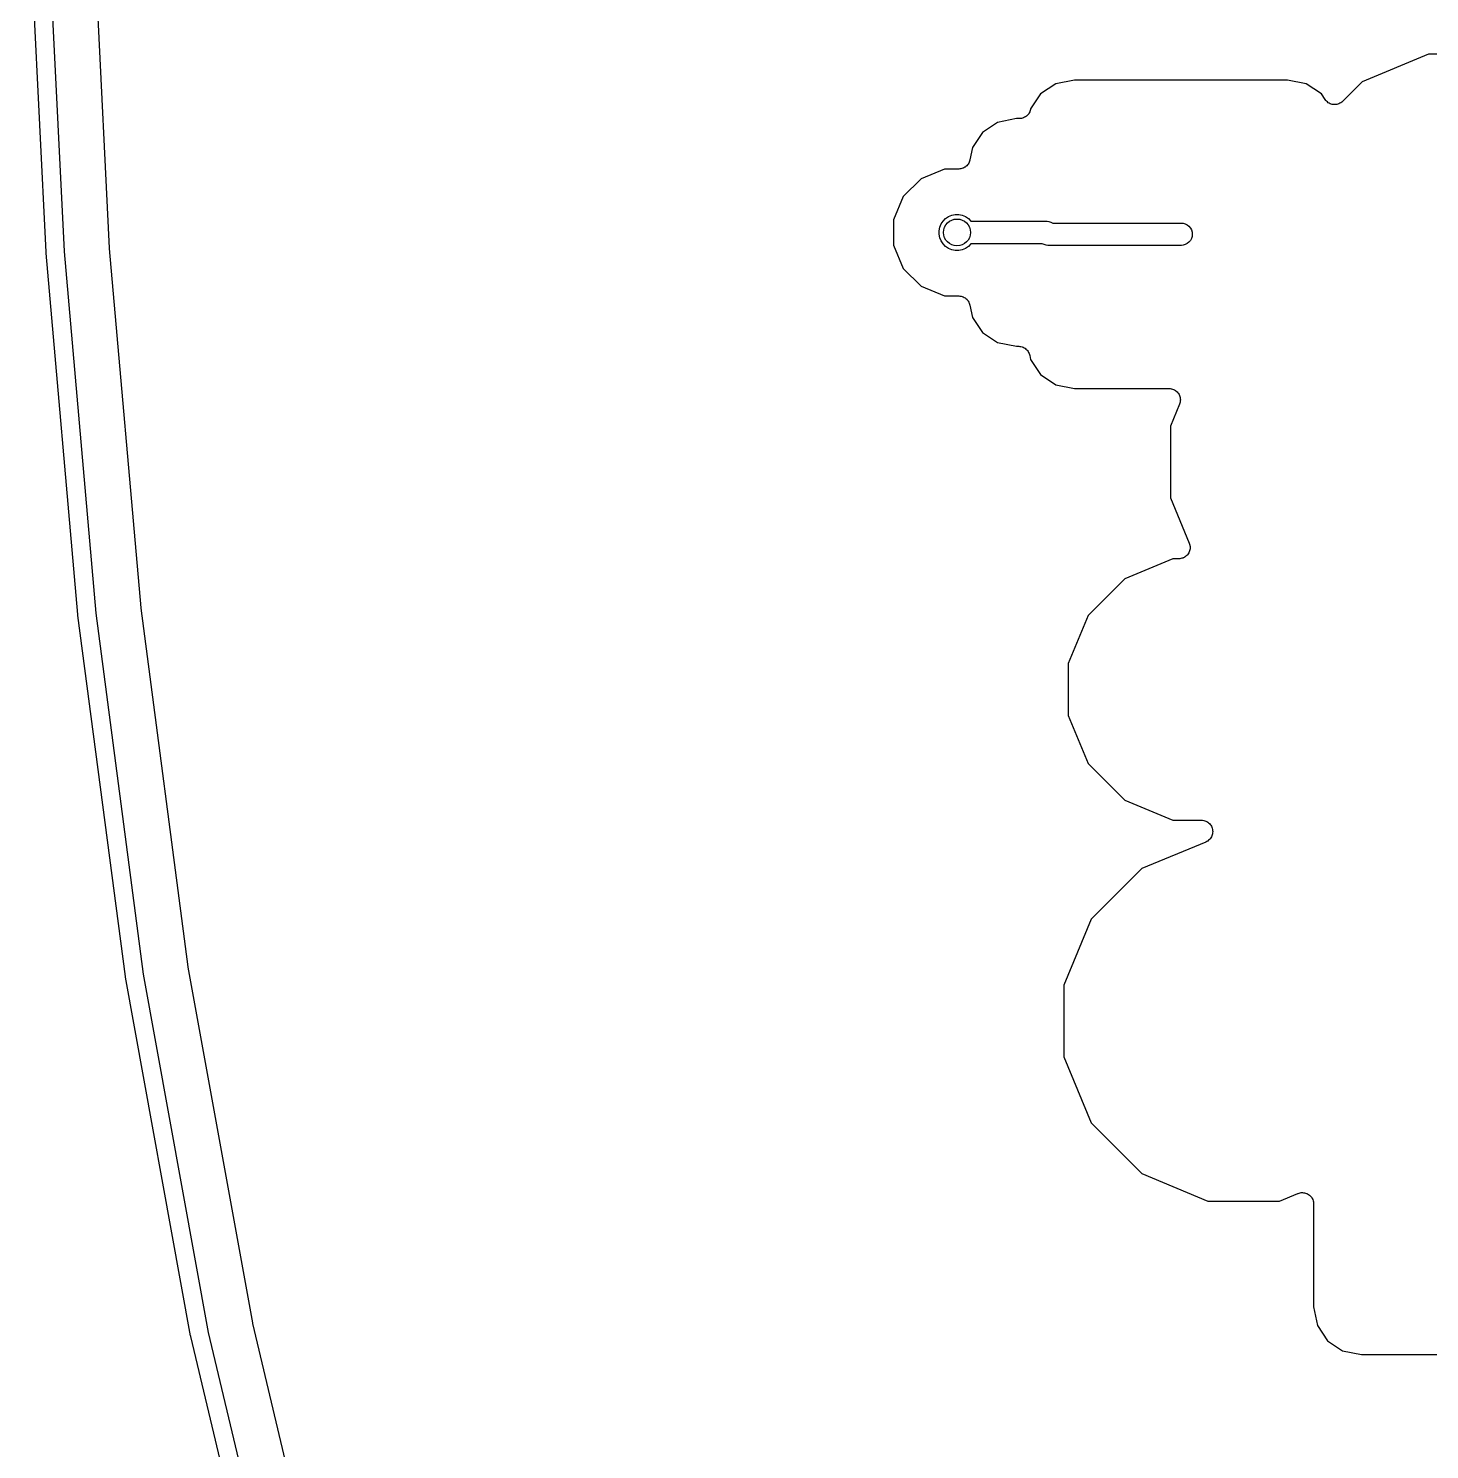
# Model space of a CAD drawing. Extents: x 0.4 to 11.3, y -7.9 to -0.4.
# Drawn here: x 3.261 to 3.877, y -4.173 to -3.548 of the extents above; entities that cross this region are included whole.
import ezdxf

# ---------------------------------------------------------------- set-up
doc = ezdxf.new("R2010")
doc.units = 0
doc.header["$MEASUREMENT"] = 0
doc.layers.add('BLACK', color=7, linetype='CONTINUOUS')

msp = doc.modelspace()

# ---------------------------------------------------------------- linework, layer by layer
at = {"layer": 'BLACK', "linetype": 'CONTINUOUS'}
for p, q in [((3.26912, -3.64644), (3.26135, -3.48837)), ((3.26919, -3.48759), (3.27699, -3.64609)), ((3.29694, -3.64463), (3.2892, -3.48722)), ((3.8764, -3.55953), (3.84734, -3.57156)), ((3.90785, -3.55953), (3.8764, -3.55953)), ((3.72096, -3.57085), (3.71267, -3.5725)), ((3.81447, -3.57085), (3.72096, -3.57085)), ((3.82276, -3.5725), (3.81447, -3.57085)), ((3.70605, -3.57692), (3.70163, -3.58353)), ((3.71267, -3.5725), (3.70605, -3.57692)), ((3.82938, -3.57692), (3.82276, -3.5725)), ((3.83105, -3.57941), (3.82938, -3.57692)), ((3.84734, -3.57156), (3.83874, -3.58017)), ((3.70159, -3.58375), (3.70158, -3.58378)), ((3.70158, -3.58378), (3.70158, -3.58378)), ((3.70158, -3.58378), (3.70158, -3.58378)), ((3.70158, -3.58378), (3.70158, -3.58382)), ((3.70163, -3.58353), (3.70159, -3.58375)), ((3.83134, -3.57978), (3.83105, -3.57941)), ((3.83164, -3.58014), (3.83134, -3.57978)), ((3.83165, -3.58015), (3.83164, -3.58014)), ((3.83166, -3.58017), (3.83165, -3.58015)), ((3.83203, -3.58047), (3.83166, -3.58017)), ((3.83239, -3.58077), (3.83203, -3.58047)), ((3.83241, -3.58078), (3.83239, -3.58077)), ((3.83242, -3.58079), (3.83241, -3.58078)), ((3.83283, -3.58101), (3.83242, -3.58079)), ((3.83325, -3.58124), (3.83283, -3.58101)), ((3.83326, -3.58124), (3.83325, -3.58124)), ((3.83328, -3.58125), (3.83326, -3.58124)), ((3.83373, -3.58139), (3.83328, -3.58125)), ((3.83418, -3.58153), (3.83373, -3.58139)), ((3.8342, -3.58153), (3.83418, -3.58153)), ((3.83421, -3.58153), (3.8342, -3.58153)), ((3.83468, -3.58158), (3.83421, -3.58153)), ((3.83515, -3.58163), (3.83468, -3.58158)), ((3.83517, -3.58163), (3.83515, -3.58163)), ((3.83518, -3.58163), (3.83517, -3.58163)), ((3.83565, -3.58159), (3.83518, -3.58163)), ((3.83612, -3.58155), (3.83565, -3.58159)), ((3.83614, -3.58154), (3.83612, -3.58155)), ((3.83615, -3.58154), (3.83614, -3.58154)), ((3.83661, -3.58141), (3.83615, -3.58154)), ((3.83706, -3.58128), (3.83661, -3.58141)), ((3.83707, -3.58127), (3.83706, -3.58128)), ((3.83709, -3.58127), (3.83707, -3.58127)), ((3.83751, -3.58104), (3.83709, -3.58127)), ((3.83793, -3.58083), (3.83751, -3.58104)), ((3.83794, -3.58082), (3.83793, -3.58083)), ((3.83795, -3.58081), (3.83794, -3.58082)), ((3.83832, -3.58051), (3.83795, -3.58081)), ((3.83869, -3.58022), (3.83832, -3.58051)), ((3.83871, -3.5802), (3.83869, -3.58022)), ((3.83874, -3.58017), (3.83871, -3.5802)), ((3.83871, -3.5802), (3.83871, -3.5802)), ((3.83871, -3.5802), (3.83871, -3.5802)), ((3.68708, -3.58943), (3.68046, -3.59385)), ((3.69537, -3.58778), (3.68708, -3.58943)), ((3.69669, -3.58778), (3.69537, -3.58778)), ((3.69715, -3.58773), (3.69669, -3.58778)), ((3.69762, -3.58769), (3.69715, -3.58773)), ((3.69764, -3.58768), (3.69762, -3.58769)), ((3.69766, -3.58768), (3.69764, -3.58768)), ((3.6981, -3.58755), (3.69766, -3.58768)), ((3.69855, -3.58742), (3.6981, -3.58755)), ((3.69857, -3.58741), (3.69855, -3.58742)), ((3.69859, -3.5874), (3.69857, -3.58741)), ((3.699, -3.58718), (3.69859, -3.5874)), ((3.69942, -3.58696), (3.699, -3.58718)), ((3.69944, -3.58695), (3.69942, -3.58696)), ((3.69945, -3.58694), (3.69944, -3.58695)), ((3.69981, -3.58665), (3.69945, -3.58694)), ((3.70018, -3.58635), (3.69981, -3.58665)), ((3.70019, -3.58634), (3.70018, -3.58635)), ((3.70021, -3.58633), (3.70019, -3.58634)), ((3.70051, -3.58597), (3.70021, -3.58633)), ((3.70081, -3.58561), (3.70051, -3.58597)), ((3.70082, -3.58559), (3.70081, -3.58561)), ((3.70083, -3.58557), (3.70082, -3.58559)), ((3.70105, -3.58516), (3.70083, -3.58557)), ((3.70128, -3.58475), (3.70105, -3.58516)), ((3.70129, -3.58473), (3.70128, -3.58475)), ((3.70143, -3.58427), (3.70129, -3.58472)), ((3.70129, -3.58472), (3.70129, -3.58473)), ((3.70158, -3.58382), (3.70143, -3.58427)), ((3.68046, -3.59385), (3.67604, -3.60046)), ((3.67604, -3.60046), (3.67496, -3.6059)), ((3.67355, -3.6085), (3.67319, -3.60879)), ((3.67357, -3.60848), (3.67355, -3.6085)), ((3.67358, -3.60847), (3.67357, -3.60848)), ((3.67388, -3.60811), (3.67358, -3.60847)), ((3.67418, -3.60775), (3.67388, -3.60811)), ((3.67419, -3.60773), (3.67418, -3.60775)), ((3.6742, -3.60772), (3.67419, -3.60773)), ((3.67443, -3.60731), (3.6742, -3.60772)), ((3.67465, -3.60689), (3.67443, -3.60731)), ((3.67466, -3.60688), (3.67465, -3.60689)), ((3.67467, -3.60686), (3.67466, -3.60688)), ((3.67481, -3.60641), (3.67467, -3.60686)), ((3.67495, -3.60597), (3.67481, -3.60641)), ((3.67496, -3.60593), (3.67495, -3.60597)), ((3.67496, -3.6059), (3.67496, -3.60593)), ((3.67496, -3.60593), (3.67496, -3.60593)), ((3.67496, -3.60593), (3.67496, -3.60593)), ((3.6535, -3.61416), (3.64566, -3.62201)), ((3.66375, -3.60992), (3.6535, -3.61416)), ((3.67006, -3.60992), (3.66375, -3.60992)), ((3.67052, -3.60988), (3.67006, -3.60992)), ((3.67099, -3.60983), (3.67052, -3.60988)), ((3.67101, -3.60983), (3.67099, -3.60983)), ((3.67103, -3.60983), (3.67101, -3.60983)), ((3.67148, -3.60969), (3.67103, -3.60983)), ((3.67193, -3.60956), (3.67148, -3.60969)), ((3.67194, -3.60955), (3.67193, -3.60956)), ((3.67196, -3.60954), (3.67194, -3.60955)), ((3.67237, -3.60933), (3.67196, -3.60954)), ((3.67279, -3.60911), (3.67237, -3.60933)), ((3.67281, -3.6091), (3.67279, -3.60911)), ((3.67282, -3.60909), (3.67281, -3.6091)), ((3.67319, -3.60879), (3.67282, -3.60909)), ((3.64566, -3.62201), (3.64142, -3.63225)), ((3.64142, -3.63225), (3.64142, -3.64334)), ((3.66231, -3.63407), (3.66318, -3.63278)), ((3.66318, -3.63278), (3.66427, -3.63168)), ((3.66427, -3.63168), (3.66556, -3.63082)), ((3.66556, -3.63082), (3.66699, -3.63022)), ((3.66699, -3.63022), (3.66852, -3.62992)), ((3.66852, -3.62992), (3.67007, -3.62992)), ((3.67007, -3.62992), (3.67159, -3.63022)), ((3.67159, -3.63022), (3.67302, -3.63082)), ((3.67302, -3.63082), (3.67431, -3.63168)), ((3.67431, -3.63168), (3.67541, -3.63278)), ((3.67541, -3.63278), (3.67547, -3.63287)), ((3.67547, -3.63287), (3.70842, -3.63287)), ((3.70842, -3.63287), (3.70866, -3.63285)), ((3.70866, -3.63285), (3.7089, -3.63287)), ((3.7089, -3.63287), (3.7089, -3.63287)), ((3.7089, -3.63287), (3.70963, -3.63295)), ((3.70963, -3.63295), (3.71055, -3.63323)), ((3.71055, -3.63323), (3.71137, -3.63366)), ((3.71137, -3.63366), (3.76796, -3.63366)), ((3.76796, -3.63366), (3.76868, -3.63373)), ((3.76868, -3.63373), (3.76961, -3.63401)), ((3.66142, -3.63702), (3.66172, -3.6355)), ((3.66142, -3.63857), (3.66142, -3.63702)), ((3.66172, -3.64009), (3.66142, -3.63857)), ((3.66172, -3.6355), (3.66231, -3.63407)), ((3.76961, -3.63401), (3.77046, -3.63447)), ((3.77046, -3.63447), (3.77121, -3.63509)), ((3.77121, -3.63509), (3.77183, -3.63584)), ((3.77183, -3.63584), (3.77229, -3.63669)), ((3.77229, -3.63669), (3.77257, -3.63762)), ((3.77257, -3.63955), (3.77229, -3.64048)), ((3.77257, -3.63762), (3.77266, -3.63858)), ((3.77266, -3.63858), (3.77257, -3.63955)), ((3.27699, -3.64609), (3.29093, -3.80499)), ((3.29695, -3.64469), (3.29694, -3.64463)), ((3.29695, -3.64475), (3.29695, -3.64469)), ((3.29695, -3.64482), (3.29695, -3.64475)), ((3.31081, -3.8027), (3.29695, -3.64482)), ((3.64142, -3.64334), (3.64566, -3.65358)), ((3.66231, -3.64153), (3.66172, -3.64009)), ((3.66318, -3.64281), (3.66231, -3.64153)), ((3.66427, -3.64391), (3.66318, -3.64281)), ((3.66556, -3.64477), (3.66427, -3.64391)), ((3.66699, -3.64537), (3.66556, -3.64477)), ((3.66852, -3.64567), (3.66699, -3.64537)), ((3.67007, -3.64567), (3.66852, -3.64567)), ((3.67159, -3.64537), (3.67007, -3.64567)), ((3.67302, -3.64477), (3.67159, -3.64537)), ((3.67431, -3.64391), (3.67302, -3.64477)), ((3.67541, -3.64281), (3.67431, -3.64391)), ((3.67547, -3.64272), (3.67541, -3.64281)), ((3.70674, -3.64272), (3.67547, -3.64272)), ((3.70756, -3.64315), (3.70674, -3.64272)), ((3.70848, -3.64343), (3.70756, -3.64315)), ((3.70921, -3.6435), (3.70848, -3.64343)), ((3.70945, -3.64353), (3.70921, -3.6435)), ((3.70921, -3.6435), (3.70921, -3.6435)), ((3.70969, -3.6435), (3.70945, -3.64353)), ((3.76796, -3.6435), (3.70969, -3.6435)), ((3.76868, -3.64343), (3.76796, -3.6435)), ((3.76961, -3.64315), (3.76868, -3.64343)), ((3.77046, -3.64269), (3.76961, -3.64315)), ((3.77121, -3.64208), (3.77046, -3.64269)), ((3.77183, -3.64133), (3.77121, -3.64208)), ((3.77229, -3.64048), (3.77183, -3.64133)), ((3.26912, -3.64651), (3.26912, -3.64644)), ((3.26913, -3.64663), (3.26912, -3.64651)), ((3.26914, -3.64675), (3.26913, -3.64663)), ((3.26915, -3.64682), (3.26914, -3.64675)), ((3.28309, -3.80566), (3.26915, -3.64682)), ((3.64566, -3.65358), (3.6535, -3.66143)), ((3.6535, -3.66143), (3.66375, -3.66567)), ((3.66375, -3.66567), (3.67006, -3.66567)), ((3.67006, -3.66567), (3.67009, -3.66567)), ((3.67009, -3.66567), (3.67009, -3.66567)), ((3.67009, -3.66567), (3.67009, -3.66567)), ((3.67009, -3.66567), (3.67013, -3.66567)), ((3.67013, -3.66567), (3.67059, -3.66572)), ((3.67059, -3.66572), (3.67106, -3.66577)), ((3.67106, -3.66577), (3.67108, -3.66578)), ((3.67108, -3.66578), (3.6711, -3.66578)), ((3.6711, -3.66578), (3.67154, -3.66592)), ((3.67154, -3.66592), (3.67199, -3.66606)), ((3.67199, -3.66606), (3.67201, -3.66607)), ((3.67201, -3.66607), (3.67203, -3.66607)), ((3.67203, -3.66607), (3.67244, -3.6663)), ((3.67244, -3.6663), (3.67285, -3.66652)), ((3.67285, -3.66652), (3.67287, -3.66653)), ((3.67287, -3.66653), (3.67288, -3.66654)), ((3.67288, -3.66654), (3.67324, -3.66684)), ((3.67324, -3.66684), (3.6736, -3.66714)), ((3.6736, -3.66714), (3.67361, -3.66716)), ((3.67361, -3.66716), (3.67363, -3.66717)), ((3.67363, -3.66717), (3.67393, -3.66754)), ((3.67393, -3.66754), (3.67422, -3.6679)), ((3.67422, -3.6679), (3.67423, -3.66792)), ((3.67423, -3.66792), (3.67424, -3.66793)), ((3.67424, -3.66793), (3.67446, -3.66835)), ((3.67446, -3.66835), (3.67468, -3.66876)), ((3.67468, -3.66876), (3.67468, -3.66878)), ((3.67468, -3.66878), (3.67469, -3.6688)), ((3.67469, -3.6688), (3.67483, -3.66924)), ((3.67483, -3.66924), (3.67496, -3.66969)), ((3.67496, -3.66969), (3.67604, -3.67513)), ((3.67604, -3.67513), (3.68046, -3.68174)), ((3.68046, -3.68174), (3.68708, -3.68616)), ((3.68708, -3.68616), (3.69537, -3.68781)), ((3.69537, -3.68781), (3.69637, -3.68781)), ((3.69637, -3.68781), (3.6964, -3.68781)), ((3.6964, -3.68781), (3.6964, -3.68781)), ((3.6964, -3.68781), (3.6964, -3.68781)), ((3.6964, -3.68781), (3.69644, -3.68781)), ((3.69644, -3.68781), (3.69691, -3.68787)), ((3.69691, -3.68787), (3.69737, -3.68791)), ((3.69737, -3.68791), (3.69739, -3.68792)), ((3.69739, -3.68792), (3.69741, -3.68792)), ((3.69741, -3.68792), (3.69786, -3.68806)), ((3.69786, -3.68806), (3.69831, -3.6882)), ((3.69831, -3.6882), (3.69832, -3.68821)), ((3.69832, -3.68821), (3.69834, -3.68822)), ((3.69834, -3.68822), (3.69875, -3.68844)), ((3.69875, -3.68844), (3.69916, -3.68866)), ((3.69916, -3.68866), (3.69918, -3.68868)), ((3.69918, -3.68868), (3.6992, -3.68869)), ((3.6992, -3.68869), (3.69955, -3.68899)), ((3.69955, -3.68899), (3.69992, -3.68929)), ((3.69992, -3.68929), (3.69993, -3.6893)), ((3.69993, -3.6893), (3.69994, -3.68931)), ((3.69994, -3.68931), (3.70024, -3.68968)), ((3.70024, -3.68968), (3.70053, -3.69004)), ((3.70053, -3.69004), (3.70054, -3.69006)), ((3.70054, -3.69006), (3.70056, -3.69007)), ((3.70056, -3.69007), (3.70077, -3.69049)), ((3.70077, -3.69049), (3.70099, -3.6909)), ((3.70099, -3.6909), (3.701, -3.69092)), ((3.701, -3.69092), (3.70101, -3.69094)), ((3.70101, -3.69094), (3.70114, -3.69139)), ((3.70114, -3.69139), (3.70128, -3.69184)), ((3.70128, -3.69184), (3.70163, -3.69363)), ((3.70163, -3.69363), (3.70605, -3.70025)), ((3.70605, -3.70025), (3.71267, -3.70467)), ((3.71267, -3.70467), (3.72096, -3.70632)), ((3.72096, -3.70632), (3.76244, -3.70632)), ((3.76244, -3.70632), (3.76248, -3.70632)), ((3.76248, -3.70632), (3.76248, -3.70632)), ((3.76248, -3.70632), (3.76248, -3.70632)), ((3.76248, -3.70632), (3.76251, -3.70632)), ((3.76251, -3.70632), (3.76299, -3.70637)), ((3.76299, -3.70637), (3.76345, -3.70642)), ((3.76345, -3.70642), (3.76347, -3.70642)), ((3.76347, -3.70642), (3.76348, -3.70643)), ((3.76348, -3.70643), (3.76394, -3.70657)), ((3.76394, -3.70657), (3.76438, -3.70671)), ((3.76438, -3.70671), (3.7644, -3.70672)), ((3.7644, -3.70672), (3.76441, -3.70672)), ((3.76441, -3.70672), (3.76483, -3.70695)), ((3.76483, -3.70695), (3.76524, -3.70718)), ((3.76524, -3.70718), (3.76525, -3.70718)), ((3.76525, -3.70718), (3.76526, -3.70719)), ((3.76526, -3.70719), (3.76563, -3.7075)), ((3.76563, -3.7075), (3.76599, -3.7078)), ((3.76599, -3.7078), (3.766, -3.70781)), ((3.766, -3.70781), (3.76601, -3.70782)), ((3.76601, -3.70782), (3.76631, -3.70819)), ((3.76631, -3.70819), (3.76661, -3.70856)), ((3.76661, -3.70856), (3.76661, -3.70857)), ((3.76661, -3.70857), (3.76662, -3.70858)), ((3.76662, -3.70858), (3.76684, -3.709)), ((3.76706, -3.71323), (3.76307, -3.72286)), ((3.76684, -3.709), (3.76707, -3.70942)), ((3.7672, -3.71277), (3.76706, -3.71323)), ((3.76707, -3.70942), (3.76707, -3.70943)), ((3.76707, -3.70943), (3.76708, -3.70944)), ((3.76708, -3.70944), (3.76721, -3.7099)), ((3.76734, -3.71232), (3.7672, -3.71277)), ((3.76721, -3.7099), (3.76735, -3.71035)), ((3.76739, -3.71182), (3.76734, -3.7123)), ((3.76734, -3.7123), (3.76734, -3.71231)), ((3.76734, -3.71231), (3.76734, -3.71232)), ((3.76735, -3.71035), (3.76735, -3.71037)), ((3.76735, -3.71037), (3.76735, -3.71038)), ((3.76735, -3.71038), (3.76739, -3.71085)), ((3.76739, -3.71085), (3.76744, -3.71133)), ((3.76744, -3.71135), (3.76739, -3.71182)), ((3.76744, -3.71133), (3.76744, -3.71134)), ((3.76744, -3.71134), (3.76744, -3.71135)), ((3.76307, -3.72286), (3.76307, -3.75431)), ((3.76307, -3.75431), (3.77134, -3.77427)), ((3.77134, -3.77427), (3.77135, -3.77431)), ((3.77135, -3.77431), (3.77136, -3.77431)), ((3.77136, -3.77431), (3.77136, -3.77431)), ((3.77136, -3.77431), (3.77136, -3.77433)), ((3.77136, -3.77433), (3.7715, -3.7748)), ((3.77161, -3.77721), (3.77147, -3.77766)), ((3.7715, -3.7748), (3.77163, -3.77524)), ((3.77162, -3.77719), (3.77161, -3.7772)), ((3.77161, -3.7772), (3.77161, -3.77721)), ((3.77167, -3.77671), (3.77162, -3.77719)), ((3.77163, -3.77524), (3.77163, -3.77526)), ((3.77163, -3.77526), (3.77164, -3.77527)), ((3.77164, -3.77527), (3.77168, -3.77574)), ((3.77172, -3.77624), (3.77167, -3.77671)), ((3.77168, -3.77574), (3.77172, -3.77622)), ((3.77172, -3.77622), (3.77172, -3.77623)), ((3.77172, -3.77623), (3.77172, -3.77624)), ((3.76417, -3.78118), (3.74308, -3.78992)), ((3.76672, -3.78118), (3.76417, -3.78118)), ((3.76719, -3.78113), (3.76672, -3.78118)), ((3.76766, -3.78109), (3.76719, -3.78113)), ((3.76768, -3.78109), (3.76766, -3.78109)), ((3.76769, -3.78109), (3.76768, -3.78109)), ((3.76815, -3.78095), (3.76769, -3.78109)), ((3.7686, -3.78081), (3.76815, -3.78095)), ((3.76861, -3.78081), (3.7686, -3.78081)), ((3.76862, -3.7808), (3.76861, -3.78081)), ((3.76905, -3.78058), (3.76862, -3.7808)), ((3.76946, -3.78036), (3.76905, -3.78058)), ((3.76947, -3.78035), (3.76946, -3.78036)), ((3.76949, -3.78035), (3.76947, -3.78035)), ((3.76986, -3.78004), (3.76949, -3.78035)), ((3.77022, -3.77975), (3.76986, -3.78004)), ((3.77023, -3.77974), (3.77022, -3.77975)), ((3.77024, -3.77973), (3.77023, -3.77974)), ((3.77055, -3.77936), (3.77024, -3.77973)), ((3.77085, -3.779), (3.77055, -3.77936)), ((3.77086, -3.77899), (3.77085, -3.779)), ((3.77109, -3.77856), (3.77086, -3.77898)), ((3.77086, -3.77898), (3.77086, -3.77899)), ((3.77132, -3.77814), (3.77109, -3.77856)), ((3.77133, -3.77812), (3.77132, -3.77813)), ((3.77132, -3.77813), (3.77132, -3.77814)), ((3.77147, -3.77766), (3.77133, -3.77812)), ((3.74308, -3.78992), (3.72693, -3.80607)), ((3.28309, -3.80574), (3.28309, -3.80566)), ((3.2831, -3.80585), (3.28309, -3.80574)), ((3.28311, -3.80596), (3.2831, -3.80585)), ((3.28313, -3.80604), (3.28311, -3.80596)), ((3.304, -3.96462), (3.28313, -3.80604)), ((3.29093, -3.80499), (3.3118, -3.9636)), ((3.31082, -3.80278), (3.31081, -3.8027)), ((3.31083, -3.80285), (3.31082, -3.80278)), ((3.31083, -3.80292), (3.31083, -3.80285)), ((3.33155, -3.96039), (3.31083, -3.80292)), ((3.72693, -3.80607), (3.71819, -3.82716)), ((3.71819, -3.82716), (3.71819, -3.85)), ((3.71819, -3.85), (3.72693, -3.8711)), ((3.72693, -3.8711), (3.74308, -3.88725)), ((3.74308, -3.88725), (3.76417, -3.89598)), ((3.76417, -3.89598), (3.77666, -3.89598)), ((3.77666, -3.89598), (3.77672, -3.89598)), ((3.77672, -3.89598), (3.77672, -3.89598)), ((3.77672, -3.89598), (3.77672, -3.89598)), ((3.77672, -3.89598), (3.77672, -3.89598)), ((3.77672, -3.89598), (3.77721, -3.89604)), ((3.77721, -3.89604), (3.77769, -3.89609)), ((3.77769, -3.89609), (3.77769, -3.89609)), ((3.77769, -3.89609), (3.77769, -3.89609)), ((3.77769, -3.89609), (3.77817, -3.89624)), ((3.77817, -3.89624), (3.77862, -3.89639)), ((3.77862, -3.89639), (3.77862, -3.89639)), ((3.77862, -3.89639), (3.77862, -3.89639)), ((3.77862, -3.89639), (3.77904, -3.89662)), ((3.77904, -3.89662), (3.77947, -3.89685)), ((3.77947, -3.89685), (3.77948, -3.89686)), ((3.77948, -3.89686), (3.77948, -3.89686)), ((3.77948, -3.89686), (3.77984, -3.89716)), ((3.77984, -3.89716), (3.78022, -3.89748)), ((3.78022, -3.89748), (3.78022, -3.89748)), ((3.78022, -3.89748), (3.78023, -3.89749)), ((3.78023, -3.89749), (3.78054, -3.89787)), ((3.78054, -3.89787), (3.78083, -3.89824)), ((3.78083, -3.89824), (3.78084, -3.89824)), ((3.78084, -3.89824), (3.78084, -3.89825)), ((3.78084, -3.89825), (3.78107, -3.89869)), ((3.78107, -3.89869), (3.78129, -3.8991)), ((3.78129, -3.8991), (3.78129, -3.89911)), ((3.78129, -3.89911), (3.78129, -3.89911)), ((3.78129, -3.89911), (3.78142, -3.89957)), ((3.78155, -3.90199), (3.78141, -3.90246)), ((3.78142, -3.89957), (3.78156, -3.90004)), ((3.7816, -3.90151), (3.78155, -3.90198)), ((3.78155, -3.90198), (3.78155, -3.90199)), ((3.78155, -3.90199), (3.78155, -3.90199)), ((3.78156, -3.90004), (3.78157, -3.90004)), ((3.78157, -3.90004), (3.78157, -3.90005)), ((3.78157, -3.90005), (3.78161, -3.90052)), ((3.78165, -3.90102), (3.7816, -3.90151)), ((3.78161, -3.90052), (3.78165, -3.90101)), ((3.78165, -3.90101), (3.78165, -3.90101)), ((3.78165, -3.90101), (3.78165, -3.90102)), ((3.77857, -3.9056), (3.75049, -3.91723)), ((3.779, -3.90537), (3.77857, -3.9056)), ((3.77942, -3.90515), (3.779, -3.90537)), ((3.77943, -3.90515), (3.77942, -3.90515)), ((3.7798, -3.90484), (3.77943, -3.90514)), ((3.77943, -3.90514), (3.77943, -3.90515)), ((3.78018, -3.90453), (3.7798, -3.90484)), ((3.7805, -3.90415), (3.78018, -3.90453)), ((3.78018, -3.90453), (3.78018, -3.90453)), ((3.78018, -3.90453), (3.78018, -3.90453)), ((3.7808, -3.90378), (3.7805, -3.90415)), ((3.78081, -3.90377), (3.7808, -3.90378)), ((3.7808, -3.90378), (3.7808, -3.90378)), ((3.78104, -3.90334), (3.78081, -3.90377)), ((3.78126, -3.90292), (3.78104, -3.90334)), ((3.78127, -3.90292), (3.78126, -3.90292)), ((3.78141, -3.90246), (3.78127, -3.90291)), ((3.78127, -3.90291), (3.78127, -3.90292)), ((3.75049, -3.91723), (3.72826, -3.93947)), ((3.72826, -3.93947), (3.71622, -3.96853)), ((3.304, -3.96472), (3.304, -3.96462)), ((3.3118, -3.9636), (3.34035, -4.12105)), ((3.33157, -3.96047), (3.33155, -3.96039)), ((3.33158, -3.96056), (3.33157, -3.96047)), ((3.33159, -3.96063), (3.33158, -3.96056)), ((3.35991, -4.11682), (3.33159, -3.96063)), ((3.30402, -3.96481), (3.304, -3.96472)), ((3.30403, -3.96491), (3.30402, -3.96481)), ((3.30406, -3.965), (3.30403, -3.96491)), ((3.33261, -4.12248), (3.30406, -3.965)), ((3.71622, -3.96853), (3.71622, -3.99998)), ((3.71622, -3.99998), (3.72826, -4.02903)), ((3.72826, -4.02903), (3.75049, -4.05127)), ((3.75049, -4.05127), (3.77955, -4.06331)), ((3.77955, -4.06331), (3.811, -4.06331)), ((3.811, -4.06331), (3.81905, -4.05997)), ((3.81905, -4.05997), (3.81909, -4.05996)), ((3.81909, -4.05996), (3.81909, -4.05995)), ((3.81909, -4.05995), (3.81909, -4.05995)), ((3.81909, -4.05995), (3.81912, -4.05995)), ((3.81912, -4.05995), (3.81958, -4.05981)), ((3.81958, -4.05981), (3.82003, -4.05968)), ((3.82003, -4.05968), (3.82004, -4.05968)), ((3.82004, -4.05968), (3.82006, -4.05967)), ((3.82006, -4.05967), (3.82053, -4.05963)), ((3.82053, -4.05963), (3.821, -4.05959)), ((3.821, -4.05959), (3.82101, -4.05959)), ((3.82101, -4.05959), (3.82103, -4.05959)), ((3.82103, -4.05959), (3.8215, -4.05964)), ((3.8215, -4.05964), (3.82197, -4.05969)), ((3.82197, -4.05969), (3.82198, -4.0597)), ((3.82198, -4.0597), (3.822, -4.0597)), ((3.822, -4.0597), (3.82245, -4.05984)), ((3.82245, -4.05984), (3.8229, -4.05998)), ((3.8229, -4.05998), (3.82292, -4.05999)), ((3.82292, -4.05999), (3.82293, -4.05999)), ((3.82293, -4.05999), (3.82335, -4.06022)), ((3.82335, -4.06022), (3.82376, -4.06045)), ((3.82376, -4.06045), (3.82377, -4.06045)), ((3.82377, -4.06045), (3.82378, -4.06046)), ((3.82378, -4.06046), (3.82415, -4.06077)), ((3.82415, -4.06077), (3.82451, -4.06107)), ((3.82451, -4.06107), (3.82452, -4.06108)), ((3.82452, -4.06108), (3.82453, -4.06109)), ((3.82453, -4.06109), (3.82483, -4.06145)), ((3.82483, -4.06145), (3.82513, -4.06182)), ((3.82513, -4.06182), (3.82514, -4.06184)), ((3.82514, -4.06184), (3.82515, -4.06185)), ((3.82515, -4.06185), (3.82537, -4.06227)), ((3.82537, -4.06227), (3.82559, -4.06269)), ((3.82559, -4.06269), (3.82559, -4.0627)), ((3.82559, -4.0627), (3.8256, -4.06271)), ((3.8256, -4.06271), (3.82573, -4.06317)), ((3.82573, -4.06317), (3.82587, -4.06362)), ((3.82587, -4.06362), (3.82587, -4.06363)), ((3.82587, -4.06363), (3.82588, -4.06365)), ((3.82588, -4.06365), (3.82592, -4.06412)), ((3.82592, -4.06412), (3.82597, -4.06459)), ((3.82597, -4.06459), (3.82597, -4.10974)), ((3.82597, -4.10974), (3.82762, -4.11804)), ((3.35994, -4.11691), (3.35991, -4.11682)), ((3.35995, -4.11701), (3.35994, -4.11691)), ((3.35997, -4.11708), (3.35995, -4.11701)), ((3.39663, -4.27113), (3.35997, -4.11708)), ((3.82762, -4.11804), (3.83204, -4.12466)), ((3.33262, -4.12258), (3.33261, -4.12248)), ((3.33264, -4.12267), (3.33262, -4.12258)), ((3.33266, -4.12275), (3.33264, -4.12267)), ((3.33269, -4.12286), (3.33266, -4.12275)), ((3.3697, -4.27837), (3.33269, -4.12286)), ((3.34035, -4.12105), (3.37735, -4.2765)), ((3.83204, -4.12466), (3.83865, -4.12908)), ((3.83865, -4.12908), (3.84695, -4.13073)), ((3.84695, -4.13073), (3.91683, -4.13073))]:
    msp.add_line(p, q, dxfattribs=at)
at = {"layer": 'BLACK'}
msp.add_circle((3.66929, -3.6378), 0.00591, dxfattribs=at)

doc.saveas('drawing.dxf')
